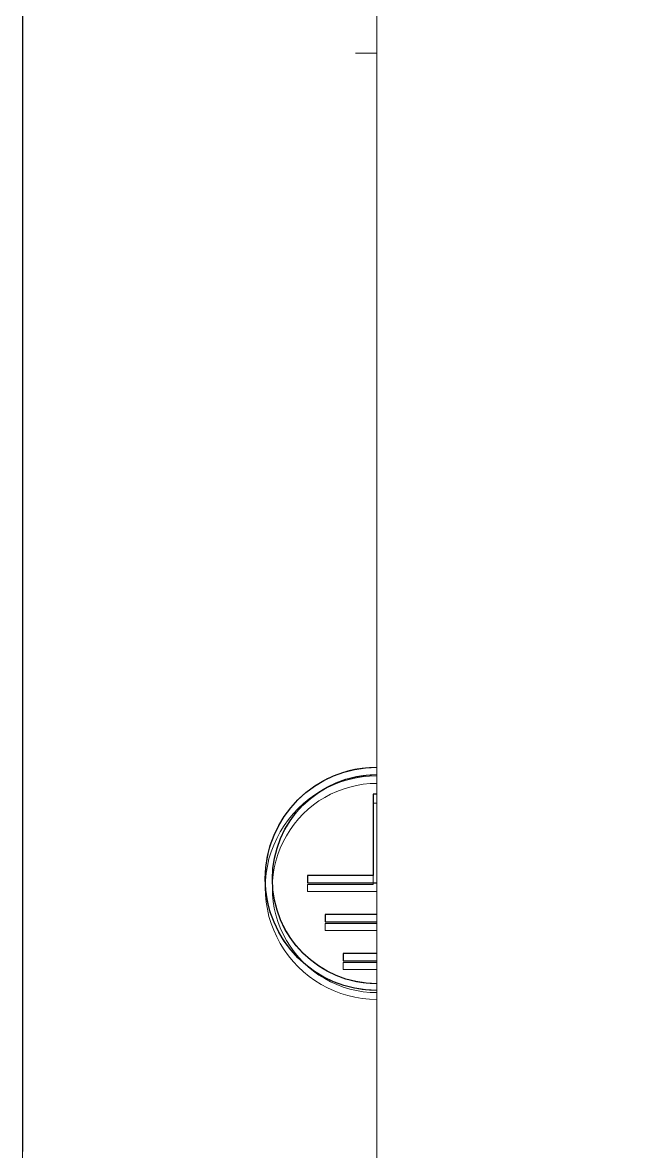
# Model space of a CAD drawing. Header units: millimetres. Extents: x 1359 to 3577, y 1336 to 3557.
# Drawn here: x 2546.57 to 2563.64, y 3218.08 to 3249.92 of the extents above; entities that cross this region are included whole.
import ezdxf

# ---------------------------------------------------------------- set-up
doc = ezdxf.new("R2010")
doc.units = ezdxf.units.MM
doc.set_wipeout_variables(frame=1)
doc.layers.add('000-PI-Oprema', color=30, linetype='Continuous', lineweight=5)
doc.layers.add('002-PI-Kabelska kanalica', color=150, linetype='Continuous')

msp = doc.modelspace()

# ---------------------------------------------------------------- linework, layer by layer
for p, q in [((2546.571, 3267.633), (2546.571, 3218.083)), ((2556.674, 3228.159), (2556.463, 3228.159)), ((2556.463, 3228.159), (2556.463, 3225.862)), ((2556.674, 3225.862), (2556.674, 3228.159)), ((2554.613, 3225.862), (2554.613, 3225.662)), ((2556.463, 3225.862), (2554.613, 3225.862)), ((2558.513, 3225.862), (2556.674, 3225.862)), ((2558.513, 3225.662), (2558.513, 3225.862)), ((2554.613, 3225.662), (2558.513, 3225.662)), ((2555.113, 3224.762), (2555.113, 3224.562)), ((2558.013, 3224.762), (2555.113, 3224.762)), ((2558.013, 3224.562), (2558.013, 3224.762)), ((2555.113, 3224.562), (2558.013, 3224.562)), ((2555.613, 3223.662), (2555.613, 3223.462)), ((2557.513, 3223.662), (2555.613, 3223.662)), ((2555.613, 3223.462), (2557.513, 3223.462)), ((2557.513, 3223.462), (2557.513, 3223.662))]:
    msp.add_line(p, q)
for centre, radius in [((2556.569, 3225.772), 3.15), ((2556.569, 3225.762), 2.95)]:
    msp.add_circle(centre, radius)
at = {"layer": '002-PI-Kabelska kanalica', "color": 0, "linetype": 'ByBlock', "lineweight": 0}
for p, q in [((2546.571, 3217.833), (2546.571, 3325.583)), ((2546.571, 3313.47), (2546.571, 3217.433)), ((2546.571, 3313.47), (2546.571, 3217.433)), ((2546.571, 3267.633), (2546.571, 3218.083)), ((2546.571, 3267.633), (2546.571, 3218.083)), ((2546.571, 3267.633), (2546.571, 3218.083)), ((2556.463, 3228.159), (2556.463, 3225.862)), ((2556.571, 3228.159), (2556.463, 3228.159)), ((2556.463, 3228.159), (2556.463, 3225.862)), ((2556.571, 3228.159), (2556.463, 3228.159)), ((2556.463, 3227.909), (2556.463, 3225.612)), ((2556.571, 3227.909), (2556.463, 3227.909)), ((2556.463, 3227.909), (2556.463, 3225.612)), ((2556.571, 3227.909), (2556.463, 3227.909)), ((2554.613, 3225.862), (2554.613, 3225.662)), ((2556.463, 3225.862), (2554.613, 3225.862)), ((2554.613, 3225.862), (2554.613, 3225.662)), ((2556.463, 3225.862), (2554.613, 3225.862)), ((2554.613, 3225.662), (2556.571, 3225.662)), ((2554.613, 3225.662), (2556.571, 3225.662)), ((2554.613, 3225.612), (2554.613, 3225.412)), ((2556.463, 3225.612), (2554.613, 3225.612)), ((2554.613, 3225.612), (2554.613, 3225.412)), ((2556.463, 3225.612), (2554.613, 3225.612)), ((2554.613, 3225.412), (2556.571, 3225.412)), ((2554.613, 3225.412), (2556.571, 3225.412)), ((2555.113, 3224.762), (2555.113, 3224.562)), ((2556.571, 3224.762), (2555.113, 3224.762)), ((2555.113, 3224.762), (2555.113, 3224.562)), ((2556.571, 3224.762), (2555.113, 3224.762)), ((2555.113, 3224.562), (2556.571, 3224.562)), ((2555.113, 3224.562), (2556.571, 3224.562)), ((2555.113, 3224.512), (2555.113, 3224.312)), ((2556.571, 3224.512), (2555.113, 3224.512)), ((2555.113, 3224.512), (2555.113, 3224.312)), ((2556.571, 3224.512), (2555.113, 3224.512)), ((2555.113, 3224.312), (2556.571, 3224.312)), ((2555.113, 3224.312), (2556.571, 3224.312)), ((2556.571, 3223.662), (2555.613, 3223.662)), ((2555.613, 3223.662), (2555.613, 3223.462)), ((2556.571, 3223.662), (2555.613, 3223.662)), ((2555.613, 3223.662), (2555.613, 3223.462)), ((2555.613, 3223.462), (2556.571, 3223.462)), ((2555.613, 3223.462), (2556.571, 3223.462)), ((2556.571, 3223.412), (2555.613, 3223.412)), ((2555.613, 3223.412), (2555.613, 3223.212)), ((2556.571, 3223.412), (2555.613, 3223.412)), ((2555.613, 3223.412), (2555.613, 3223.212)), ((2555.613, 3223.212), (2556.571, 3223.212)), ((2555.613, 3223.212), (2556.571, 3223.212))]:
    msp.add_line(p, q, dxfattribs=at)
at = {"layer": '002-PI-Kabelska kanalica', "color": 0, "linetype": 'ByBlock', "lineweight": 0, "ltscale": 0.25}
msp.add_line((2555.967, 3249.056), (2560.967, 3249.056), dxfattribs=at)
at = {"layer": '002-PI-Kabelska kanalica', "color": 0, "linetype": 'ByBlock', "lineweight": 0}
for centre, radius, start, end in [((2556.569, 3225.772), 3.15, 89.9562, 270.0438), ((2556.569, 3225.772), 3.15, 89.9562, 270.0438), ((2556.569, 3225.522), 3.15, 89.9562, 270.0438), ((2556.569, 3225.522), 3.15, 89.9562, 270.0438), ((2556.569, 3225.762), 2.95, 89.9532, 270.0468), ((2556.569, 3225.762), 2.95, 89.9532, 270.0468), ((2556.569, 3225.512), 2.95, 89.9532, 270.0468), ((2556.569, 3225.512), 2.95, 89.9532, 270.0468)]:
    msp.add_arc(centre, radius, start, end, dxfattribs=at)

# ---------------------------------------------------------------- next in the draw order: wipeouts: each hides what was drawn before it
msp.add_wipeout([(2556.571, 3330.083), (2626.371, 3330.083), (2626.371, 3183.083), (2556.571, 3183.083)])

# ---------------------------------------------------------------- next in the draw order: linework, layer by layer
at = {"layer": '000-PI-Oprema', "color": 0, "linetype": 'ByBlock', "lineweight": 0}
for p in [(2556.562, 3329.583), (2556.571, 3329.214)]:
    msp.add_line(p, (2556.571, 3198.083), dxfattribs=at)

doc.saveas('drawing.dxf')
